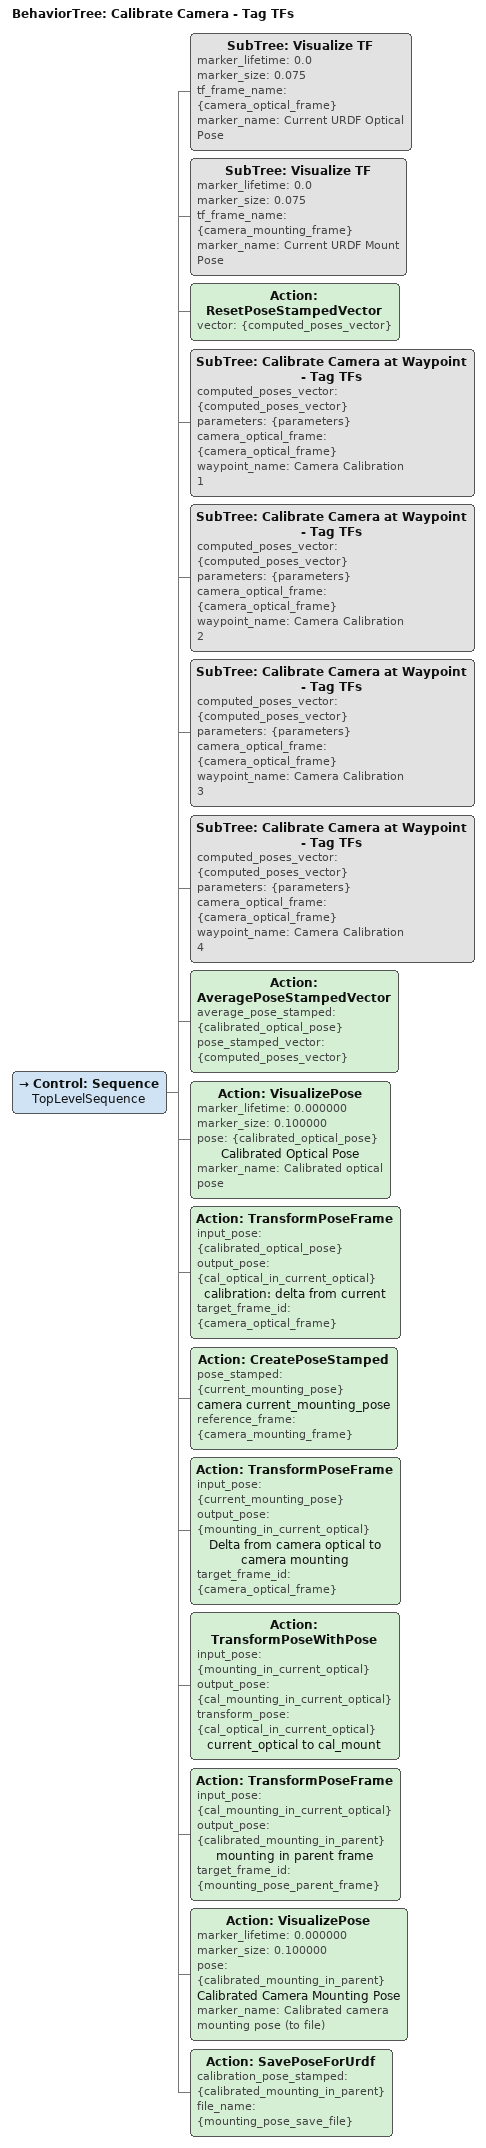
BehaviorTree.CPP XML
<?xml version="1.0" encoding="UTF-8" ?>
<root BTCPP_format="4" main_tree_to_execute="Calibrate Camera - Tag TFs">
  <BehaviorTree ID="Calibrate Camera - Tag TFs" _description="">
    <Control ID="Sequence" name="TopLevelSequence">
      <SubTree
        ID="Visualize TF"
        marker_lifetime="0.0"
        marker_size="0.075"
        tf_frame_name="{camera_optical_frame}"
        marker_name="Current URDF Optical Pose"
      />
      <SubTree
        ID="Visualize TF"
        marker_lifetime="0.0"
        marker_size="0.075"
        tf_frame_name="{camera_mounting_frame}"
        marker_name="Current URDF Mount Pose"
      />
      <Action ID="ResetPoseStampedVector" vector="{computed_poses_vector}" />
      <SubTree
        ID="Calibrate Camera at Waypoint - Tag TFs"
        computed_poses_vector="{computed_poses_vector}"
        parameters="{parameters}"
        camera_optical_frame="{camera_optical_frame}"
        waypoint_name="Camera Calibration 1"
      />
      <SubTree
        ID="Calibrate Camera at Waypoint - Tag TFs"
        computed_poses_vector="{computed_poses_vector}"
        parameters="{parameters}"
        camera_optical_frame="{camera_optical_frame}"
        waypoint_name="Camera Calibration 2"
      />
      <SubTree
        ID="Calibrate Camera at Waypoint - Tag TFs"
        computed_poses_vector="{computed_poses_vector}"
        parameters="{parameters}"
        camera_optical_frame="{camera_optical_frame}"
        waypoint_name="Camera Calibration 3"
      />
      <SubTree
        ID="Calibrate Camera at Waypoint - Tag TFs"
        computed_poses_vector="{computed_poses_vector}"
        parameters="{parameters}"
        camera_optical_frame="{camera_optical_frame}"
        waypoint_name="Camera Calibration 4"
      />
      <Action
        ID="AveragePoseStampedVector"
        average_pose_stamped="{calibrated_optical_pose}"
        pose_stamped_vector="{computed_poses_vector}"
      />
      <Action
        ID="VisualizePose"
        marker_lifetime="0.000000"
        marker_size="0.100000"
        pose="{calibrated_optical_pose}"
        name="Calibrated Optical Pose"
        marker_name="Calibrated optical pose"
      />
      <Action
        ID="TransformPoseFrame"
        input_pose="{calibrated_optical_pose}"
        output_pose="{cal_optical_in_current_optical}"
        name="calibration: delta from current"
        target_frame_id="{camera_optical_frame}"
      />
      <Action
        ID="CreatePoseStamped"
        pose_stamped="{current_mounting_pose}"
        name="camera current_mounting_pose"
        reference_frame="{camera_mounting_frame}"
      />
      <Action
        ID="TransformPoseFrame"
        input_pose="{current_mounting_pose}"
        output_pose="{mounting_in_current_optical}"
        name="Delta from camera optical to camera mounting"
        target_frame_id="{camera_optical_frame}"
      />
      <Action
        ID="TransformPoseWithPose"
        input_pose="{mounting_in_current_optical}"
        output_pose="{cal_mounting_in_current_optical}"
        transform_pose="{cal_optical_in_current_optical}"
        name="current_optical to cal_mount"
      />
      <Action
        ID="TransformPoseFrame"
        input_pose="{cal_mounting_in_current_optical}"
        output_pose="{calibrated_mounting_in_parent}"
        name="mounting in parent frame"
        target_frame_id="{mounting_pose_parent_frame}"
      />
      <Action
        ID="VisualizePose"
        marker_lifetime="0.000000"
        marker_size="0.100000"
        pose="{calibrated_mounting_in_parent}"
        name="Calibrated Camera Mounting Pose"
        marker_name="Calibrated camera mounting pose (to file)"
      />
      <Action
        ID="SavePoseForUrdf"
        calibration_pose_stamped="{calibrated_mounting_in_parent}"
        file_name="{mounting_pose_save_file}"
      />
    </Control>
  </BehaviorTree>
</root>
